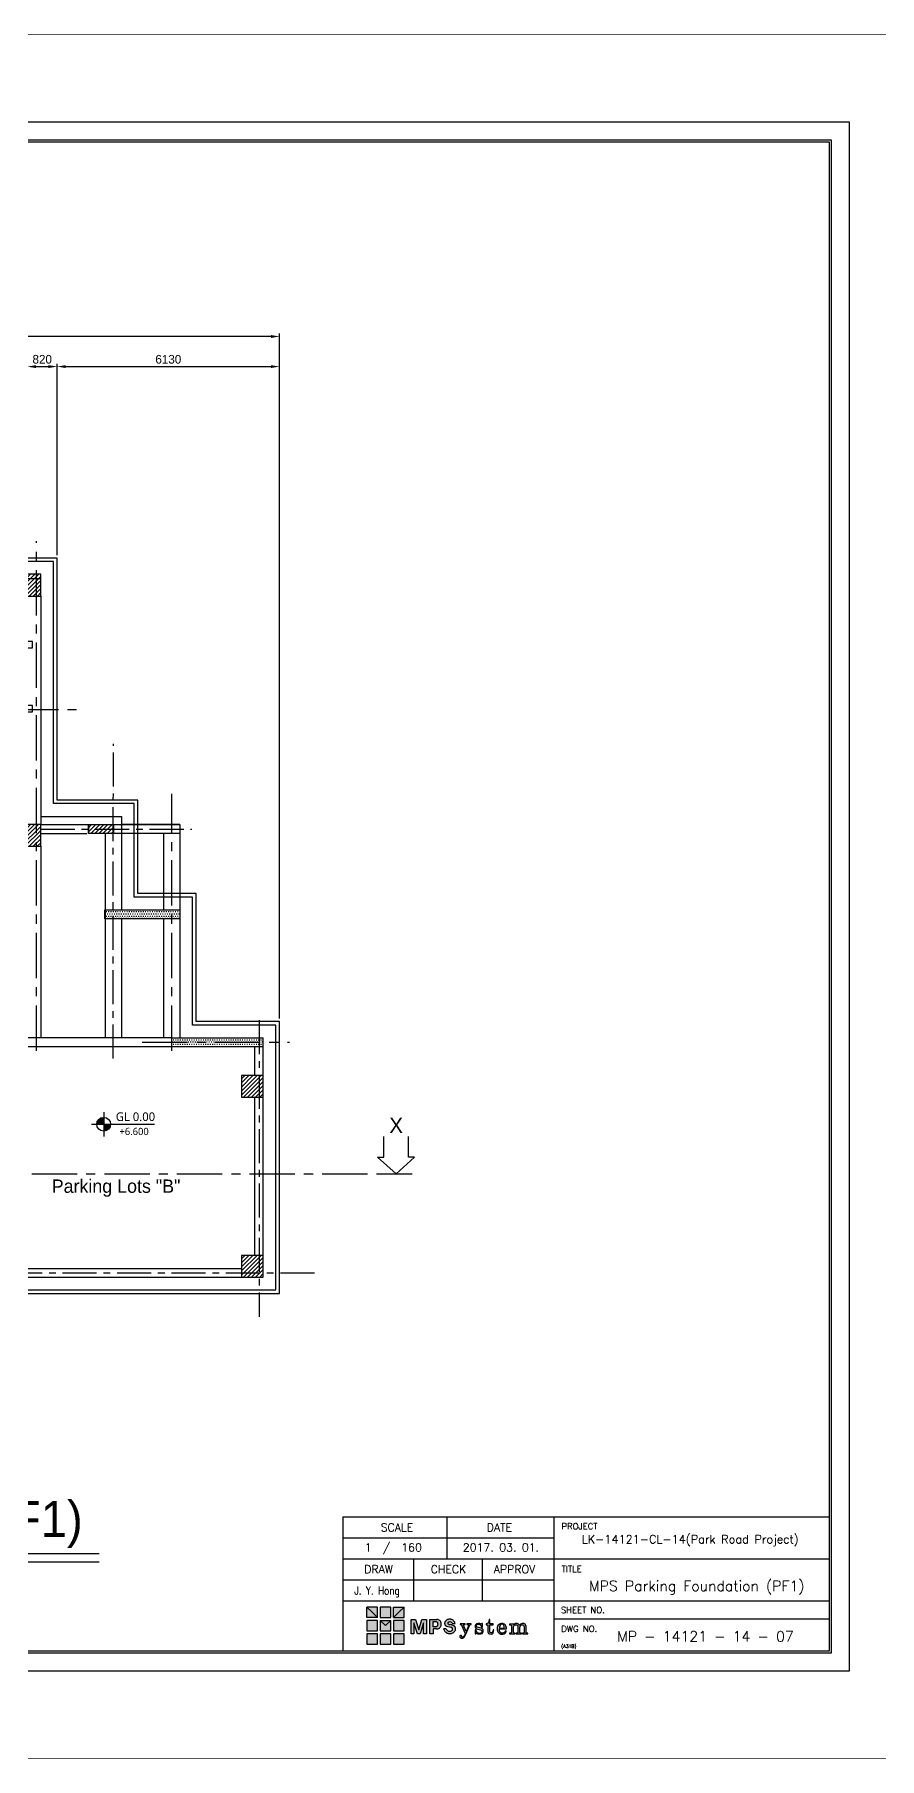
# Model space of a CAD drawing. Header units: millimetres. Extents: x -5 to 1510635, y -6 to 71285.
# Drawn here: x 470713 to 493993, y -5 to 47525 of the extents above; entities that cross this region are included whole.
import ezdxf
from ezdxf.enums import TextEntityAlignment as Align

# ---------------------------------------------------------------- set-up
doc = ezdxf.new("R2010")
doc.units = ezdxf.units.MM
doc.header["$LTSCALE"] = 1000
for name, pattern in [('CENTER', [2, 1.25, -0.25, 0.25, -0.25]), ('HIDDEN', [0.375, 0.25, -0.125]), ('S-BM-1ST$0$HIDDEN', [9.525, 6.35, -3.175]), ('S-COL 1ST$0$HIDDEN', [9.525, 6.35, -3.175])]:
    doc.linetypes.add(name, pattern=pattern)
for name, color, linetype in [('1', 1, 'CENTER'), ('3', 3, 'Continuous'), ('A-SYM', 6, 'Continuous'), ('MP-2', 42, 'Continuous'), ('MP-3', 3, 'Continuous'), ('MP-4', 4, 'HIDDEN'), ('MP-7', 7, 'Continuous'), ('MP-8', 8, 'Continuous'), ('S-BM-1ST$0$S-BEAM', 21, 'Continuous'), ('S-BM-1ST$0$S-BEAMS-1', 21, 'Continuous'), ('S-COL 1ST$0$GRD RC WALL', 31, 'Continuous'), ('S-COL 1ST$0$S-COL-1', 31, 'Continuous'), ('S-COL 1ST$0$S-COL-HATCH', 11, 'Continuous'), ('S-COL 1ST$0$S-RCWALL', 31, 'Continuous'), ('S-COL 1ST$0$S-RCWALL-HACH', 21, 'Continuous'), ('S-GRID', 11, 'CENTER'), ('TEXT', 3, 'Continuous')]:
    doc.layers.add(name, color=color, linetype=linetype)
doc.styles.add('GHD', font='OUTLINE', dxfattribs={"bigfont": 'GHD'})
doc.styles.add('GHG1', font='simplex.shx', dxfattribs={"bigfont": 'whgtxt.shx'})
doc.styles.add('ROMANS', font='ROMANS.shx')
doc.styles.add('맑은고딕', font='malgun.ttf', dxfattribs={"height": 800})
doc.styles.add('울릉도L', font='')
doc.styles.get('울릉도L').set_extended_font_data('HYwulM')
doc.dimstyles.new('MPS2', dxfattribs={"dimscale": 100, "dimtxt": 3, "dimasz": 3, "dimexe": 1, "dimexo": 1, "dimgap": 1, "dimtad": 1, "dimzin": 12, "dimdsep": 46, "dimtxsty": 'Standard', "dimcen": 1, "dimclrd": 1, "dimclre": 1, "dimclrt": 7, "dimazin": 2, "dimtfac": 1, "dimtmove": 0, "dimatfit": 3, "dimfxl": 1, "dimarcsym": 0})

# ---------------------------------------------------------------- blocks, each defined once
blk = doc.blocks.new('MP LOGO')
h = blk.add_hatch(color=20)
h.paths.add_polyline_path([(9, 55), (0, 64), (0, 46), (18, 46)])
h.paths.add_polyline_path([(18, 41), (0, 41), (0, 23), (18, 23)])
h.paths.add_polyline_path([(32, 32), (23, 41), (23, 23), (41, 23), (41, 41)])
h.paths.add_polyline_path([(64, 23), (64, 41), (46, 41), (46, 23)])
h.paths.add_polyline_path([(64, 46), (64, 64), (55, 55), (46, 46)])
h.paths.add_polyline_path([(64, 18), (46, 18), (46, 0), (64, 0)])
h.paths.add_polyline_path([(0, 0), (18, 0), (18, 18), (0, 18)])
h = blk.add_hatch(color=131)
h.paths.add_polyline_path([(18, 64), (0, 64), (9, 55), (18, 46)])
h.paths.add_polyline_path([(41, 64), (23, 64), (23, 46), (41, 46)])
h.paths.add_polyline_path([(64, 64), (46, 64), (46, 46), (55, 55)])
h.paths.add_polyline_path([(41, 41), (23, 41), (32, 32)])
h.paths.add_polyline_path([(41, 18), (23, 18), (23, 0), (41, 0)])
at = {"color": 131}
for points in [[(9, 55), (18, 46), (18, 64), (0, 64)], [(23, 46), (41, 46), (41, 64), (23, 64)], [(55, 55), (46, 46), (46, 64), (64, 64)], [(23, 0), (41, 0), (41, 18), (23, 18)]]:
    blk.add_lwpolyline(points, close=True, dxfattribs=at)
at = {"color": 20}
for points in [[(9, 55), (18, 46), (0, 46), (0, 64)], [(55, 55), (46, 46), (64, 46), (64, 64)], [(0, 23), (18, 23), (18, 41), (0, 41)], [(32, 32), (23, 41), (23, 23), (41, 23), (41, 41)], [(46, 23), (64, 23), (64, 41), (46, 41)], [(0, 0), (18, 0), (18, 18), (0, 18)], [(46, 0), (64, 0), (64, 18), (46, 18)]]:
    blk.add_lwpolyline(points, close=True, dxfattribs=at)
at = {"color": 143}
blk.add_lwpolyline([(23, 41), (41, 41), (32, 32), (32, 32)], close=True, dxfattribs=at)
blk = doc.blocks.new('MP LOGO 02')
at = {"layer": 'MP-2'}
h = blk.add_hatch(color=256, dxfattribs=at)
h.paths.add_polyline_path([(8.38, 4.28), (7.62, 4.28), (7.62, 1.78), (8.09, 1.78), (8.09, 3.69), (8.69, 1.78), (9.16, 1.78), (9.76, 3.69), (9.76, 1.78), (10.23, 1.78), (10.23, 4.28), (9.47, 4.28), (8.92, 2.49)])
h.paths.add_polyline_path([(10.86, 1.78), (11.38, 1.78), (11.38, 2.62), (12, 2.62), (12.11, 2.63), (12.2, 2.65), (12.3, 2.68), (12.39, 2.73), (12.47, 2.78), (12.55, 2.85), (12.62, 2.92), (12.68, 3), (12.73, 3.09), (12.77, 3.18), (12.79, 3.28), (12.81, 3.38), (12.81, 3.48), (12.8, 3.58), (12.78, 3.68), (12.75, 3.77), (12.7, 3.86), (12.65, 3.95), (12.59, 4.02), (12.51, 4.09), (12.43, 4.15), (12.35, 4.2), (12.25, 4.24), (12.16, 4.27), (12.06, 4.28), (10.86, 4.28)])
h.paths.add_polyline_path([(11.38, 3.89), (11.85, 3.89), (11.92, 3.88), (11.99, 3.85), (12.05, 3.82), (12.1, 3.77), (12.15, 3.72), (12.19, 3.66), (12.22, 3.59), (12.23, 3.52), (12.24, 3.45), (12.23, 3.38), (12.22, 3.31), (12.19, 3.24), (12.15, 3.18), (12.1, 3.13), (12.05, 3.09), (11.99, 3.05), (11.92, 3.02), (11.85, 3.01), (11.38, 3.01)], flags=16)
h.paths.add_polyline_path([(14.02, 3.76), (14.1, 3.8), (14.18, 3.82), (14.26, 3.83), (14.34, 3.83), (14.42, 3.81), (14.5, 3.79), (14.57, 3.75), (14.64, 3.7), (14.7, 3.65), (14.75, 3.58), (15.19, 3.58), (15.16, 3.69), (15.11, 3.79), (15.06, 3.88), (14.99, 3.97), (14.91, 4.05), (14.83, 4.12), (14.74, 4.18), (14.64, 4.23), (14.53, 4.27), (14.42, 4.29), (14.31, 4.31), (14.2, 4.31), (14.09, 4.29), (13.99, 4.27), (13.88, 4.23), (13.78, 4.18), (13.69, 4.12), (13.6, 4.05), (13.53, 3.97), (13.48, 3.92), (13.44, 3.85), (13.41, 3.79), (13.39, 3.72), (13.37, 3.64), (13.37, 3.57), (13.39, 3.49), (13.41, 3.42), (13.44, 3.35), (13.48, 3.29), (13.52, 3.23), (13.58, 3.19), (13.64, 3.14), (13.71, 3.11), (14.46, 2.93), (14.55, 2.91), (14.65, 2.84), (14.72, 2.75), (14.75, 2.63), (14.74, 2.52), (14.7, 2.41), (14.62, 2.32), (14.54, 2.28), (14.46, 2.25), (14.37, 2.23), (14.29, 2.22), (14.2, 2.23), (14.11, 2.24), (14.03, 2.27), (13.95, 2.3), (13.88, 2.35), (13.81, 2.41), (13.75, 2.47), (13.7, 2.54), (13.66, 2.62), (13.19, 2.62), (13.23, 2.51), (13.28, 2.4), (13.34, 2.3), (13.41, 2.21), (13.49, 2.12), (13.58, 2.05), (13.68, 1.98), (13.78, 1.92), (13.89, 1.88), (14, 1.85), (14.12, 1.82), (14.24, 1.82), (14.35, 1.82), (14.47, 1.83), (14.58, 1.86), (14.69, 1.9), (14.8, 1.95), (14.9, 2.02), (14.99, 2.09), (15.08, 2.17), (15.15, 2.26), (15.22, 2.36), (15.25, 2.43), (15.27, 2.51), (15.28, 2.59), (15.27, 2.67), (15.26, 2.75), (15.24, 2.83), (15.21, 2.9), (15.17, 2.97), (15.12, 3.04), (15.06, 3.1), (15, 3.14), (14.93, 3.19), (14.85, 3.22), (14.74, 3.27), (14.62, 3.32), (14.5, 3.36), (14.38, 3.38), (14.26, 3.4), (14.18, 3.41), (14.1, 3.42), (14.03, 3.46), (13.95, 3.52), (13.92, 3.59), (13.92, 3.67), (13.97, 3.74)])
h.paths.add_polyline_path([(16.65, 3.29), (16.65, 3.36), (16.7, 3.4), (16.91, 3.4), (16.91, 3.52), (16.03, 3.52), (16.03, 3.4), (16.16, 3.38), (16.3, 3.3), (16.93, 1.85), (16.89, 1.71), (16.73, 1.44), (16.6, 1.28), (16.47, 1.2), (16.35, 1.21), (16.37, 1.41), (16.29, 1.51), (16.13, 1.51), (16.01, 1.42), (16, 1.21), (16.09, 1.09), (16.24, 1.03), (16.44, 1.03), (16.57, 1.08), (16.76, 1.23), (16.94, 1.49), (17.11, 1.82), (17.68, 3.25), (17.79, 3.36), (17.97, 3.4), (17.97, 3.52), (17.23, 3.52), (17.23, 3.4), (17.45, 3.37), (17.5, 3.31), (17.5, 3.25), (17.12, 2.26), (17.06, 2.32)])
h.paths.add_polyline_path([(18.99, 2.94), (18.89, 3.01), (18.85, 3.09), (18.85, 3.24), (18.89, 3.31), (19, 3.41), (19.08, 3.43), (19.38, 3.42), (19.5, 3.36), (19.62, 3.25), (19.78, 2.94), (19.88, 2.94), (19.88, 3.56), (19.78, 3.56), (19.67, 3.43), (19.44, 3.56), (19.1, 3.58), (18.85, 3.5), (18.72, 3.36), (18.64, 3.14), (18.64, 2.97), (18.68, 2.83), (18.73, 2.74), (18.89, 2.62), (19.56, 2.45), (19.67, 2.4), (19.78, 2.28), (19.78, 2.09), (19.71, 1.98), (19.56, 1.9), (19.44, 1.87), (19.21, 1.9), (19.03, 1.98), (18.9, 2.11), (18.81, 2.28), (18.76, 2.47), (18.62, 2.47), (18.62, 1.76), (18.76, 1.76), (18.84, 1.9), (19.1, 1.77), (19.25, 1.73), (19.62, 1.76), (19.82, 1.86), (19.96, 2.04), (20, 2.17), (20, 2.42), (19.95, 2.57), (19.82, 2.7), (19.7, 2.78)])
h.paths.add_polyline_path([(21.18, 3.36), (21.73, 3.36), (21.73, 3.52), (21.18, 3.52), (21.18, 4.28), (21.03, 4.28), (20.99, 4.03), (20.92, 3.79), (20.74, 3.58), (20.52, 3.52), (20.52, 3.36), (20.82, 3.36), (20.82, 2.06), (20.85, 1.96), (20.96, 1.83), (21.09, 1.76), (21.39, 1.73), (21.58, 1.81), (21.71, 1.92), (21.81, 2.13), (21.84, 2.47), (21.71, 2.47), (21.68, 2.21), (21.56, 2), (21.45, 1.95), (21.32, 1.95), (21.2, 2.03), (21.18, 2.09)])
h.paths.add_polyline_path([(24.02, 2.64), (24.02, 2.75), (23.92, 3.15), (23.84, 3.29), (23.71, 3.43), (23.43, 3.57), (23.15, 3.58), (22.95, 3.53), (22.81, 3.46), (22.57, 3.2), (22.44, 2.85), (22.43, 2.49), (22.47, 2.31), (22.55, 2.12), (22.76, 1.88), (23.06, 1.75), (23.41, 1.73), (23.63, 1.81), (23.8, 1.93), (23.92, 2.07), (24.02, 2.27), (23.89, 2.31), (23.77, 2.12), (23.63, 2), (23.53, 1.95), (23.43, 1.92), (23.17, 1.93), (23, 2.03), (22.91, 2.14), (22.84, 2.34), (22.81, 2.64)])
h.paths.add_polyline_path([(22.81, 2.79), (22.85, 3.07), (22.92, 3.25), (23.02, 3.37), (23.16, 3.43), (23.35, 3.43), (23.45, 3.4), (23.53, 3.32), (23.62, 3.12), (23.62, 2.8)], flags=16)
h.paths.add_polyline_path([(25.23, 2.86), (25.26, 3.01), (25.34, 3.2), (25.43, 3.29), (25.57, 3.36), (25.75, 3.36), (25.86, 3.31), (25.94, 3.22), (26, 3.06), (26, 1.98), (25.94, 1.92), (25.68, 1.92), (25.68, 1.78), (26.61, 1.78), (26.61, 1.92), (26.38, 1.92), (26.33, 2), (26.33, 2.89), (26.37, 3.06), (26.43, 3.19), (26.51, 3.27), (26.68, 3.36), (26.86, 3.36), (26.97, 3.3), (27.04, 3.17), (27.08, 3), (27.08, 2.01), (27.02, 1.92), (26.77, 1.92), (26.77, 1.78), (27.7, 1.78), (27.7, 1.92), (27.46, 1.92), (27.41, 1.98), (27.41, 3.06), (27.38, 3.24), (27.22, 3.47), (27.02, 3.57), (26.74, 3.57), (26.47, 3.43), (26.35, 3.3), (26.33, 3.25), (26.29, 3.22), (26.22, 3.36), (26.05, 3.52), (25.86, 3.58), (25.7, 3.58), (25.57, 3.55), (25.42, 3.46), (25.32, 3.37), (25.26, 3.26), (25.23, 3.26), (25.23, 3.52), (24.56, 3.48), (24.56, 3.32), (24.85, 3.32), (24.9, 3.25), (24.9, 2), (24.83, 1.92), (24.57, 1.92), (24.57, 1.78), (24.9, 1.78), (25.52, 1.78), (25.52, 1.92), (25.28, 1.92), (25.23, 2)])
for points in [[(8.09, 1.78), (7.62, 1.78), (7.62, 4.28), (8.38, 4.28), (8.92, 2.49), (9.47, 4.28), (10.23, 4.28), (10.23, 1.78), (9.76, 1.78), (9.76, 3.69), (9.16, 1.78), (8.69, 1.78), (8.09, 3.69), (8.09, 1.78)], [(16.03, 3.52), (16.03, 3.4), (16.16, 3.38), (16.3, 3.3), (16.93, 1.85), (16.89, 1.71), (16.73, 1.44), (16.6, 1.28), (16.47, 1.2), (16.35, 1.21), (16.37, 1.41), (16.29, 1.51), (16.13, 1.51), (16.01, 1.42), (16, 1.21), (16.09, 1.09), (16.24, 1.03), (16.44, 1.03), (16.57, 1.08), (16.76, 1.23), (16.94, 1.49), (17.11, 1.82), (17.68, 3.25), (17.79, 3.36), (17.97, 3.4), (17.97, 3.52), (17.23, 3.52), (17.23, 3.4), (17.45, 3.37), (17.5, 3.31), (17.5, 3.25), (17.12, 2.26), (17.06, 2.32), (16.65, 3.29), (16.65, 3.36), (16.7, 3.4), (16.91, 3.4), (16.91, 3.52), (16.03, 3.52)], [(19.1, 3.58), (18.85, 3.5), (18.72, 3.36), (18.64, 3.14), (18.64, 2.97), (18.68, 2.83), (18.73, 2.74), (18.89, 2.62), (19.56, 2.45), (19.67, 2.4), (19.78, 2.28), (19.78, 2.09), (19.71, 1.98), (19.56, 1.9), (19.44, 1.87), (19.21, 1.9), (19.03, 1.98), (18.9, 2.11), (18.81, 2.28), (18.76, 2.47), (18.62, 2.47), (18.62, 1.76), (18.76, 1.76), (18.84, 1.9), (19.1, 1.77), (19.25, 1.73), (19.62, 1.76), (19.82, 1.86), (19.96, 2.04), (20, 2.17), (20, 2.42), (19.95, 2.57), (19.82, 2.7), (19.7, 2.78), (18.99, 2.94), (18.89, 3.01), (18.85, 3.09), (18.85, 3.24), (18.89, 3.31), (19, 3.41), (19.08, 3.43), (19.38, 3.42), (19.5, 3.36), (19.62, 3.25), (19.78, 2.94), (19.88, 2.94), (19.88, 3.56), (19.78, 3.56), (19.69, 3.45), (19.65, 3.45), (19.44, 3.56), (19.1, 3.58)], [(21.03, 4.28), (20.99, 4.03), (20.92, 3.79), (20.74, 3.58), (20.52, 3.52), (20.52, 3.36), (20.82, 3.36), (20.82, 2.06), (20.85, 1.96), (20.96, 1.83), (21.09, 1.76), (21.39, 1.73), (21.58, 1.81), (21.71, 1.92), (21.81, 2.13), (21.84, 2.47), (21.71, 2.47), (21.68, 2.21), (21.56, 2), (21.45, 1.95), (21.32, 1.95), (21.2, 2.03), (21.18, 2.09), (21.18, 3.36), (21.73, 3.36), (21.73, 3.52), (21.18, 3.52), (21.18, 4.28), (21.03, 4.28)], [(23.15, 3.58), (22.95, 3.53), (22.81, 3.46), (22.57, 3.2), (22.44, 2.85), (22.43, 2.49), (22.47, 2.31), (22.55, 2.12), (22.76, 1.88), (23.06, 1.75), (23.41, 1.73), (23.63, 1.81), (23.8, 1.93), (23.92, 2.07), (24.02, 2.27), (23.89, 2.31), (23.77, 2.12), (23.63, 2), (23.53, 1.95), (23.43, 1.92), (23.17, 1.93), (23, 2.03), (22.91, 2.14), (22.84, 2.34), (22.81, 2.64), (24.02, 2.64), (24.02, 2.75), (23.92, 3.15), (23.84, 3.29), (23.71, 3.43), (23.43, 3.57), (23.15, 3.58)], [(23.16, 3.43), (23.02, 3.37), (22.92, 3.25), (22.85, 3.07), (22.81, 2.79), (23.62, 2.8), (23.62, 3.12), (23.53, 3.32), (23.45, 3.4), (23.35, 3.43), (23.16, 3.43)], [(25.7, 3.58), (25.57, 3.55), (25.42, 3.46), (25.32, 3.37), (25.26, 3.26), (25.23, 3.26), (25.23, 3.52), (24.56, 3.48), (24.56, 3.32), (24.85, 3.32), (24.9, 3.25), (24.9, 2), (24.83, 1.92), (24.57, 1.92), (24.57, 1.78), (24.9, 1.78), (25.52, 1.78), (25.52, 1.92), (25.28, 1.92), (25.23, 2), (25.23, 2.86), (25.26, 3.01), (25.34, 3.2), (25.43, 3.29), (25.57, 3.36), (25.75, 3.36), (25.86, 3.31), (25.94, 3.22), (26, 3.06), (26, 1.98), (25.94, 1.92), (25.68, 1.92), (25.68, 1.78), (26.61, 1.78), (26.61, 1.92), (26.38, 1.92), (26.33, 2), (26.33, 2.89), (26.37, 3.06), (26.43, 3.19), (26.51, 3.27), (26.68, 3.36), (26.86, 3.36), (26.97, 3.3), (27.04, 3.17), (27.08, 3), (27.08, 2.01), (27.02, 1.92), (26.77, 1.92), (26.77, 1.78), (27.7, 1.78), (27.7, 1.92), (27.46, 1.92), (27.41, 1.98), (27.41, 3.06), (27.38, 3.24), (27.22, 3.47), (27.02, 3.57), (26.74, 3.57), (26.47, 3.43), (26.35, 3.3), (26.33, 3.25), (26.29, 3.22), (26.22, 3.36), (26.05, 3.52), (25.86, 3.58), (25.7, 3.58)]]:
    blk.add_lwpolyline(points, close=True, dxfattribs=at)
for points in [[(12, 2.62), (11.38, 2.62), (11.38, 1.78), (10.86, 1.78), (10.86, 4.28), (12.06, 4.28)], [(11.85, 3.01), (11.38, 3.01), (11.38, 3.89), (11.85, 3.89)], [(11.85, 3.01), (11.92, 3.02), (11.99, 3.05), (12.05, 3.09), (12.1, 3.13), (12.15, 3.18), (12.19, 3.24), (12.22, 3.31), (12.23, 3.38), (12.24, 3.45), (12.23, 3.52), (12.22, 3.59), (12.19, 3.66), (12.15, 3.72), (12.1, 3.77), (12.05, 3.82), (11.99, 3.85), (11.92, 3.88), (11.85, 3.89)], [(12, 2.62), (12.11, 2.63), (12.2, 2.65), (12.3, 2.68), (12.39, 2.73), (12.47, 2.78), (12.55, 2.85), (12.62, 2.92), (12.68, 3), (12.73, 3.09), (12.77, 3.18), (12.79, 3.28), (12.81, 3.38), (12.81, 3.48), (12.8, 3.58), (12.78, 3.68), (12.75, 3.77), (12.7, 3.86), (12.65, 3.95), (12.59, 4.02), (12.51, 4.09), (12.43, 4.15), (12.35, 4.2), (12.25, 4.24), (12.16, 4.27), (12.06, 4.28)], [(13.66, 2.62), (13.19, 2.62), (13.23, 2.51), (13.28, 2.4), (13.34, 2.3), (13.41, 2.21), (13.49, 2.12), (13.58, 2.05), (13.68, 1.98), (13.78, 1.92), (13.89, 1.88), (14, 1.85), (14.12, 1.82), (14.24, 1.82), (14.35, 1.82), (14.47, 1.83), (14.58, 1.86), (14.69, 1.9), (14.8, 1.95), (14.9, 2.02), (14.99, 2.09), (15.08, 2.17), (15.15, 2.26), (15.22, 2.36), (15.25, 2.43), (15.27, 2.51), (15.28, 2.59), (15.27, 2.67), (15.26, 2.75), (15.24, 2.83), (15.21, 2.9), (15.17, 2.97), (15.12, 3.04), (15.06, 3.1), (15, 3.14), (14.93, 3.19), (14.85, 3.22), (14.74, 3.27), (14.62, 3.32), (14.5, 3.36), (14.38, 3.38), (14.26, 3.4)], [(14.75, 3.58), (15.19, 3.58), (15.16, 3.69), (15.11, 3.79), (15.06, 3.88), (14.99, 3.97), (14.91, 4.05), (14.83, 4.12), (14.74, 4.18), (14.64, 4.23), (14.53, 4.27), (14.42, 4.29), (14.31, 4.31), (14.2, 4.31), (14.09, 4.29), (13.99, 4.27), (13.88, 4.23), (13.78, 4.18), (13.69, 4.12), (13.6, 4.05), (13.53, 3.97), (13.48, 3.92), (13.44, 3.85), (13.41, 3.79), (13.39, 3.72), (13.37, 3.64), (13.37, 3.57), (13.39, 3.49), (13.41, 3.42), (13.44, 3.35), (13.48, 3.29), (13.52, 3.23), (13.58, 3.19), (13.64, 3.14), (13.71, 3.11), (14.46, 2.93)], [(14.02, 3.76), (13.99, 3.75), (13.96, 3.72), (13.93, 3.69), (13.92, 3.65), (13.92, 3.61), (13.93, 3.57), (13.94, 3.53), (13.97, 3.5)], [(13.97, 3.5), (14.03, 3.46), (14.1, 3.42), (14.18, 3.41), (14.26, 3.4)], [(14.75, 3.58), (14.7, 3.65), (14.64, 3.7), (14.57, 3.75), (14.5, 3.79), (14.42, 3.81), (14.34, 3.83), (14.26, 3.83), (14.18, 3.82), (14.1, 3.8), (14.02, 3.76)], [(13.66, 2.62), (13.7, 2.54), (13.75, 2.47), (13.81, 2.41), (13.88, 2.35), (13.95, 2.3), (14.03, 2.27), (14.11, 2.24), (14.2, 2.23), (14.29, 2.22), (14.37, 2.23), (14.46, 2.25), (14.54, 2.28)], [(14.54, 2.28), (14.59, 2.31), (14.64, 2.34), (14.68, 2.39), (14.71, 2.44), (14.73, 2.49), (14.75, 2.55), (14.75, 2.61), (14.74, 2.66), (14.73, 2.72), (14.7, 2.77), (14.66, 2.82), (14.62, 2.86), (14.57, 2.89), (14.52, 2.92), (14.46, 2.93)]]:
    blk.add_lwpolyline(points, dxfattribs=at)
at = {"color": 40, "xscale": 0.1000000000000227, "yscale": 0.1000000000000227, "zscale": 0.1000000000000227}
blk.add_blockref('MP LOGO', (0, 0), dxfattribs=at)
blk = doc.blocks.new('S-COL 1ST')
at = {"layer": 'S-COL 1ST$0$S-COL-HATCH'}
h = blk.add_hatch(dxfattribs=at)
h.set_pattern_fill('ANSI31', color=256, scale=25)
h.set_pattern_definition([(45, (-1560.12, 18780), (-56.1266008, 56.1266008), [])])
h.paths.add_polyline_path([(3998377, -137939), (3999177, -137939), (3999177, -137439), (3998377, -137439)])
h = blk.add_hatch(dxfattribs=at)
h.set_pattern_fill('ANSI31', color=256, scale=25)
h.set_pattern_definition([(45, (2845, 18780), (-56.1266008, 56.1266008), [])])
h.paths.add_polyline_path([(4002582, -137939), (4003382, -137939), (4003382, -137439), (4002582, -137439)])
h = blk.add_hatch(dxfattribs=at)
h.set_pattern_fill('ANSI31', color=256, scale=25)
h.set_pattern_definition([(45, (7474.72, 18780), (-56.1266008, 56.1266008), [])])
h.paths.add_polyline_path([(4007211, -137939), (4008011, -137939), (4008011, -137439), (4007211, -137439)])
h = blk.add_hatch(dxfattribs=at)
h.set_pattern_fill('ANSI31', color=256, scale=25)
h.set_pattern_definition([(45, (10979.72, 18780), (-56.1266008, 56.1266008), [])])
h.paths.add_polyline_path([(4010916, -137939), (4011716, -137939), (4011716, -137439), (4010916, -137439)])
h = blk.add_hatch(dxfattribs=at)
h.set_pattern_fill('ANSI31', color=256, scale=25)
h.set_pattern_definition([(45, (14584.72, 18780), (-56.1266008, 56.1266008), [])])
h.paths.add_polyline_path([(4014321, -137939), (4015121, -137939), (4015121, -137439), (4014321, -137439)])
h = blk.add_hatch(dxfattribs=at)
h.set_pattern_fill('ANSI31', color=256, scale=25)
h.set_pattern_definition([(45, (21199.72, 18780), (-56.1266008, 56.1266008), [])])
h.paths.add_polyline_path([(4021136, -138039), (4021736, -138039), (4021736, -137439), (4021136, -137439)])
h = blk.add_hatch(dxfattribs=at)
h.set_pattern_fill('ANSI31', color=256, scale=25)
h.set_pattern_definition([(45, (-5e-10, 109.054), (-56.1266008, 56.1266008), [])])
h.paths.add_polyline_path([(3998377, -143414), (3999252, -143414), (3999252, -142964), (3998377, -142964)])
h = blk.add_hatch(dxfattribs=at)
h.set_pattern_fill('ANSI31', color=256, scale=25)
h.set_pattern_definition([(45, (3414.82, 109.054), (-56.1266008, 56.1266008), [])])
h.paths.add_polyline_path([(4001452, -143414), (4002667, -143414), (4002667, -142964), (4001452, -142964)])
h = blk.add_hatch(dxfattribs=at)
h.set_pattern_fill('ANSI31', color=256, scale=25)
h.set_pattern_definition([(45, (14235, 11880), (-56.1266008, 56.1266008), [])])
h.paths.add_polyline_path([(4021136, -144939), (4021736, -144939), (4021736, -144339), (4021136, -144339)])
h = blk.add_hatch(dxfattribs=at)
h.set_pattern_fill('ANSI31', color=256, scale=25)
h.paths.add_polyline_path([(4023736, -144339), (4023051, -144339), (4023051, -144589), (4023736, -144589)])
h = blk.add_hatch(dxfattribs=at)
h.set_pattern_fill('ANSI31', color=256, scale=25)
h.set_pattern_definition([(45, (-994.82, 8565.32), (-56.1266008, 56.1266008), [])])
h.paths.add_polyline_path([(3998942, -148253), (3999542, -148253), (3999542, -147653), (3998942, -147653)])
h = blk.add_hatch(dxfattribs=at)
h.set_pattern_fill('ANSI31', color=256, scale=25)
h.set_pattern_definition([(45, (-748.12, 6384.94), (-56.1266008, 56.1266008), [])])
h.paths.add_polyline_path([(3999189, -150434), (4000164, -150434), (4000164, -149984), (3999189, -149984)])
h = blk.add_hatch(dxfattribs=at)
h.set_pattern_fill('ANSI31', color=256, scale=25)
h.set_pattern_definition([(45, (1755, 6384.94), (-56.1266008, 56.1266008), [])])
h.paths.add_polyline_path([(4001692, -150434), (4002667, -150434), (4002667, -149984), (4001692, -149984)])
h = blk.add_hatch(dxfattribs=at)
h.set_pattern_fill('ANSI31', color=256, scale=25)
h.set_pattern_definition([(45, (13660, 5415.35), (-56.1266008, 56.1266008), [])])
h.paths.add_polyline_path([(4020561, -151489), (4021161, -151489), (4021161, -150218), (4020561, -150218)])
h = blk.add_hatch(dxfattribs=at)
h.set_pattern_fill('ANSI31', color=256, scale=25)
h.set_pattern_definition([(45, (20364.91, 4960), (-56.1266008, 56.1266008), [])])
h.paths.add_polyline_path([(4027266, -151859), (4027866, -151859), (4027866, -151259), (4027266, -151259)])
h = blk.add_hatch(dxfattribs=at)
h.set_pattern_fill('ANSI31', color=256, scale=25)
h.paths.add_polyline_path([(3999937, -156819), (4000537, -156819), (4000537, -156219), (3999937, -156219)])
h = blk.add_hatch(dxfattribs=at)
h.set_pattern_fill('ANSI31', color=256, scale=25)
h.set_pattern_definition([(45, (-2669.72, 0), (-56.1266008, 56.1266008), [])])
h.paths.add_polyline_path([(4004232, -156819), (4004832, -156819), (4004832, -156219), (4004232, -156219)])
h = blk.add_hatch(dxfattribs=at)
h.set_pattern_fill('ANSI31', color=256, scale=25)
h.set_pattern_definition([(45, (4910, 0), (-56.1266008, 56.1266008), [])])
h.paths.add_polyline_path([(4011811, -156819), (4012661, -156819), (4012661, -156219), (4011811, -156219)])
h = blk.add_hatch(dxfattribs=at)
h.set_pattern_fill('ANSI31', color=256, scale=25)
h.set_pattern_definition([(45, (13660, 0), (-56.1266008, 56.1266008), [])])
h.paths.add_polyline_path([(4020561, -156819), (4021161, -156819), (4021161, -156219), (4020561, -156219)])
h = blk.add_hatch(dxfattribs=at)
h.set_pattern_fill('ANSI31', color=256, scale=25)
h.set_pattern_definition([(45, (20364.91, 0), (-56.1266008, 56.1266008), [])])
h.paths.add_polyline_path([(4027266, -156819), (4027866, -156819), (4027866, -156219), (4027266, -156219)])
at = {"layer": 'S-COL 1ST$0$S-RCWALL-HACH'}
h = blk.add_hatch(dxfattribs=at)
h.set_pattern_fill('DOTS', color=256, scale=40)
h.set_pattern_definition([(0, (0, -2), (31.75, 63.5), [0, -63.5])])
h.paths.add_polyline_path([(4014636, -132883), (4021366, -132883), (4021366, -133183), (4014636, -133183)])
h = blk.add_hatch(dxfattribs=at)
h.set_pattern_fill('DOTS', color=256, scale=40)
h.paths.add_polyline_path([(4020736, -139469), (4021506, -139469), (4021506, -139294), (4020561, -139294), (4020561, -141229), (4021506, -141229), (4021506, -141054), (4020736, -141054)])
h = blk.add_hatch(dxfattribs=at)
h.set_pattern_fill('DOTS', color=256, scale=40)
h.paths.add_polyline_path([(4009962, -145611), (4010162, -145611), (4010162, -144589), (4006772, -144589), (4006772, -150469), (4010162, -150469), (4010162, -149401), (4009962, -149401), (4009962, -150219), (4007022, -150219), (4007022, -147634), (4009962, -147634), (4009962, -148401), (4010162, -148401), (4010162, -146611), (4009962, -146611), (4009962, -147384), (4007022, -147384), (4007022, -144839), (4009962, -144839)])
edge = h.paths.add_edge_path()
edge.add_line((4009962, -150218), (4009962, -151393))
edge.add_line((4010161, -151644), (4009962, -151643))
h = blk.add_hatch(dxfattribs=at)
h.set_pattern_fill('DOTS', color=256, scale=40)
edge = h.paths.add_edge_path()
edge.add_line((4011662, -144589), (4011662, -144839))
edge.add_line((4015142, -144589), (4011662, -144589))
edge.add_line((4014892, -144839), (4011892, -144839))
edge.add_line((4014892, -144839), (4014892, -151394))
edge.add_line((4015142, -151644), (4015142, -144589))
edge.add_line((4011892, -149154), (4011892, -144839))
edge.add_line((4011662, -149154), (4011662, -144589))
edge.add_line((4011892, -149154), (4011662, -149154))
edge.add_line((4009962, -151393), (4014892, -151394))
edge.add_line((4015142, -151644), (4009962, -151643))
edge.add_line((4009962, -151643), (4009962, -151393))
h = blk.add_hatch(dxfattribs=at)
h.set_pattern_fill('DOTS', color=256, scale=40)
h.set_pattern_definition([(0, (-1.51, -2305.376), (31.75, 63.5), [0, -63.5])])
h.paths.add_polyline_path([(4023510, -146690), (4025568, -146690), (4025568, -146940), (4023510, -146940)])
h = blk.add_hatch(dxfattribs=at)
h.set_pattern_fill('DOTS', color=256, scale=40)
h.set_pattern_definition([(0, (5, 0.353), (31.75, 63.5), [0, -63.5])])
h.paths.add_polyline_path([(4027866, -150218), (4025338, -150218), (4025338, -150468), (4027866, -150478)])
at = {"layer": 'S-COL 1ST$0$GRD RC WALL', "elevation": 0}
blk.add_lwpolyline([(4014636, -132883), (4021366, -132883), (4021366, -133183), (4014636, -133183)], close=True, dxfattribs=at)
at = {"layer": 'S-COL 1ST$0$S-COL-1'}
for p, q in [((4003382, -137689, 0), (4003382, -137439, 0)), ((4008011, -137689, 0), (4008011, -137439)), ((4015121, -137689, 0), (4015121, -137439, 0)), ((4023051, -144589, 0), (4023051, -144339, 0)), ((4023051, -144339, 0), (4023051, -144589, 0)), ((4015142, -144589, 0), (4011662, -144589, 0)), ((4011662, -144589, 0), (4011662, -144839, 0)), ((4011662, -149154, 0), (4011662, -144589, 0)), ((4014892, -144839, 0), (4011892, -144839, 0)), ((4011892, -149154, 0), (4011892, -144839, 0)), ((4014892, -144839, 0), (4014892, -151394, 0)), ((4015142, -151644, 0), (4015142, -144589, 0)), ((4011892, -149154, 0), (4011662, -149154, 0)), ((4000134, -150434, 0), (3999934, -150434, 0)), ((4002637, -150434, 0), (4002437, -150434, 0)), ((4025341, -150218, 0), (4027866, -150218, 0)), ((4025341, -150218, 0), (4025341, -150468, 0)), ((4027866, -150468, 0), (4025341, -150468, 0)), ((4027866, -150468, 0), (4027866, -150218, 0)), ((4009962, -151643, 0), (4009962, -151393, 0)), ((4009962, -151393, 0), (4014892, -151394, 0)), ((4015142, -151644, 0), (4009962, -151643, 0))]:
    blk.add_line(p, q, dxfattribs=at)
at = {"layer": 'S-COL 1ST$0$S-COL-1', "elevation": 0}
for points in [[(3998377, -137939), (3999177, -137939), (3999177, -137439), (3998377, -137439)], [(4002582, -137939), (4003382, -137939), (4003382, -137439), (4002582, -137439)], [(4014321, -137939), (4015121, -137939), (4015121, -137439), (4014321, -137439)], [(4021136, -138039), (4021736, -138039), (4021736, -137439), (4021136, -137439)], [(3998377, -143414), (3999252, -143414), (3999252, -142964), (3998377, -142964)], [(4001452, -143414), (4002667, -143414), (4002667, -142964), (4001452, -142964)], [(4021136, -144939), (4021736, -144939), (4021736, -144339), (4021136, -144339)], [(4023051, -144339), (4023736, -144339), (4023736, -144589), (4023051, -144589)], [(4023506, -146690), (4025571, -146690), (4025571, -146940), (4023506, -146940)], [(3998942, -148253), (3999542, -148253), (3999542, -147653), (3998942, -147653)], [(3999189, -150434), (4000164, -150434), (4000164, -149984), (3999189, -149984)], [(4001692, -150434), (4002667, -150434), (4002667, -149984), (4001692, -149984)], [(4020561, -151489), (4021161, -151489), (4021161, -150218), (4020561, -150218)], [(4027266, -151859), (4027866, -151859), (4027866, -151259), (4027266, -151259)], [(3999937, -156819), (4000537, -156819), (4000537, -156219), (3999937, -156219)], [(4004232, -156819), (4004832, -156819), (4004832, -156219), (4004232, -156219)], [(4011811, -156819), (4012661, -156819), (4012661, -156219), (4011811, -156219)], [(4020561, -156819), (4021161, -156819), (4021161, -156219), (4020561, -156219)], [(4027266, -156819), (4027866, -156819), (4027866, -156219), (4027266, -156219)]]:
    blk.add_lwpolyline(points, close=True, dxfattribs=at)
at = {"layer": 'S-COL 1ST$0$S-COL-1'}
for points in [[(4007211, -137939), (4008011, -137939), (4008011, -137439), (4007211, -137439)], [(4010916, -137939), (4011716, -137939), (4011716, -137439), (4010916, -137439)]]:
    blk.add_lwpolyline(points, close=True, dxfattribs=at)
at = {"layer": 'S-COL 1ST$0$S-COL-1', "elevation": 0}
blk.add_lwpolyline([(4021506, -139294), (4020561, -139294), (4020561, -141229), (4021506, -141229), (4021506, -141054), (4020736, -141054), (4020736, -139469), (4021506, -139469), (4021506, -139294)], dxfattribs=at)
at = {"layer": 'S-COL 1ST$0$S-RCWALL', "linetype": 'S-COL 1ST$0$HIDDEN'}
for p, q in [((4023051, -144339, 0), (4025571, -144339, 0)), ((4025571, -144339, 0), (4025571, -144589, 0)), ((4025571, -144589, 0), (4023051, -144589, 0)), ((4009962, -145611), (4009962, -146566)), ((4010162, -145611), (4010162, -146611)), ((4009962, -148401), (4009962, -149356)), ((4010162, -148401), (4010162, -149401)), ((4009962, -150218, 0), (4009962, -151393, 0)), ((4010162, -150469, 0), (4010162, -151644, 0)), ((4025341, -150218, 0), (4021161, -150218, 0)), ((4025341, -150468, 0), (4021161, -150468, 0))]:
    blk.add_line(p, q, dxfattribs=at)
at = {"layer": 'S-COL 1ST$0$S-RCWALL'}
for p, q in [((4006772, -144589, 0), (4010162, -144589, 0)), ((4006772, -144589, 0), (4006772, -150469, 0)), ((4007022, -147384, 0), (4007022, -144839, 0)), ((4007022, -144839, 0), (4009962, -144839, 0)), ((4009962, -145611), (4009962, -144839, 0)), ((4010162, -145611), (4010162, -144589, 0)), ((4009962, -145611), (4010162, -145611)), ((4009962, -147384), (4009962, -146611, 0)), ((4009962, -146611), (4010162, -146611)), ((4010162, -148401), (4010162, -146611, 0)), ((4007022, -147384, 0), (4009962, -147384, 0)), ((4007022, -150219, 0), (4007022, -147634, 0)), ((4007022, -147634, 0), (4009962, -147634, 0)), ((4009962, -148401), (4009962, -147634, 0)), ((4009962, -148401), (4010162, -148401)), ((4009962, -150219, 0), (4009962, -149401, 0)), ((4009962, -149401), (4010162, -149401)), ((4010162, -150469, 0), (4010162, -149401, 0)), ((4006772, -150469, 0), (4010162, -150469, 0)), ((4007022, -150219, 0), (4009962, -150219))]:
    blk.add_line(p, q, dxfattribs=at)
at = {"layer": 'S-COL 1ST$0$S-RCWALL', "linetype": 'S-COL 1ST$0$HIDDEN', "elevation": 0}
for points in [[(4001451, -137439), (4001701, -137439), (4001701, -138329), (4001451, -138329)], [(4001451, -140329), (4001701, -140329), (4001701, -140967), (4001451, -140967)], [(4001451, -143414), (4001701, -143414), (4001701, -144824), (4001451, -144824)], [(4001451, -146823), (4001701, -146823), (4001701, -148253), (4001451, -148253)]]:
    blk.add_lwpolyline(points, close=True, dxfattribs=at)
blk = doc.blocks.new('1223333333')
at = {"layer": 'A-SYM'}
h = blk.add_hatch(color=256, dxfattribs=at)
h.paths.add_polyline_path([(-984, 0), (-984, 96, 0.414214), (-1080, 0)])
h.paths.add_polyline_path([(-888, 0), (-984, 0), (-984, -96, 0.414214)])
blk.add_line((-984, 168), (-984, -168), dxfattribs=at)
blk.add_lwpolyline([(-1152, 0), (-298, 0), (-277, 0)], dxfattribs=at)
blk.add_circle((-984, 0), 96, dxfattribs=at)
blk = doc.blocks.new('*D237')
at = {"layer": 'DEFPOINTS', "color": 0, "linetype": 'ByBlock', "transparency": 16777216}
for p in [(471335, 38369), (470515, 37200, 0), (471335, 33091, 0)]:
    blk.add_point(p, dxfattribs=at)
at = {"layer": 'MP-8', "color": 1, "linetype": 'ByBlock', "lineweight": -2, "transparency": 16777216}
for p, q in [((470515, 37280), (470515, 38449)), ((470755, 38369), (471095, 38369)), ((471335, 33171), (471335, 38449))]:
    blk.add_line(p, q, dxfattribs=at)
at = {"layer": 'MP-8', "color": 1, "linetype": 'ByBlock', "transparency": 16777216}
for points in [[(470755, 38409), (470755, 38329), (470515, 38369)], [(471095, 38409), (471095, 38329), (471335, 38369)]]:
    blk.add_solid(points, dxfattribs=at)
at = {"layer": 'MP-8', "color": 7, "linetype": 'ByBlock', "transparency": 16777216, "insert": (470925, 38569), "char_height": 240, "attachment_point": 5}
blk.add_mtext('820', dxfattribs=at)
blk = doc.blocks.new('*D238')
at = {"layer": 'DEFPOINTS', "color": 0, "linetype": 'ByBlock', "transparency": 16777216}
for p in [(477465, 38369), (471335, 33091, 0), (477465, 20312)]:
    blk.add_point(p, dxfattribs=at)
at = {"layer": 'MP-8', "color": 1, "linetype": 'ByBlock', "lineweight": -2, "transparency": 16777216}
for p, q in [((471335, 33171), (471335, 38449)), ((471575, 38369), (477225, 38369)), ((477465, 20392), (477465, 38449))]:
    blk.add_line(p, q, dxfattribs=at)
at = {"layer": 'MP-8', "color": 1, "linetype": 'ByBlock', "transparency": 16777216}
for points in [[(471575, 38409), (471575, 38329), (471335, 38369)], [(477225, 38409), (477225, 38329), (477465, 38369)]]:
    blk.add_solid(points, dxfattribs=at)
at = {"layer": 'MP-8', "color": 7, "linetype": 'ByBlock', "transparency": 16777216, "insert": (474400, 38569), "char_height": 240, "attachment_point": 5}
blk.add_mtext('6130', dxfattribs=at)
blk = doc.blocks.new('*D239')
at = {"layer": 'DEFPOINTS', "color": 0, "linetype": 'ByBlock', "transparency": 16777216}
for p in [(447525, 39199), (447525, 32644, 0), (477465, 20312, 0)]:
    blk.add_point(p, dxfattribs=at)
at = {"layer": 'MP-8', "color": 1, "linetype": 'ByBlock', "lineweight": -2, "transparency": 16777216}
for p, q in [((447525, 32724), (447525, 39279)), ((477225, 39199), (447765, 39199)), ((477465, 20392), (477465, 39279))]:
    blk.add_line(p, q, dxfattribs=at)
at = {"layer": 'MP-8', "color": 1, "linetype": 'ByBlock', "transparency": 16777216}
for points in [[(447765, 39239), (447765, 39159), (447525, 39199)], [(477225, 39239), (477225, 39159), (477465, 39199)]]:
    blk.add_solid(points, dxfattribs=at)
at = {"layer": 'MP-8', "color": 7, "linetype": 'ByBlock', "transparency": 16777216, "insert": (462495, 39399), "char_height": 240, "attachment_point": 5}
blk.add_mtext('29940', dxfattribs=at)

msp = doc.modelspace()

# ---------------------------------------------------------------- linework, layer by layer
at = {"layer": '1'}
msp.add_line((470636.938, 16115.545, 0), (480231.137, 16115.545, 0), dxfattribs=at)
at = {"layer": '3'}
for p, q in [((480231.137, 16115.545, 0), (481114.136, 16115.545, 0)), ((450945.764, 5648.957), (472497.67, 5648.957)), ((450945.764, 5415.257), (472497.67, 5415.257))]:
    msp.add_line(p, q, dxfattribs=at)
at = {"layer": 'MP-2'}
for p, q in [((480332.349, 16577.862, 0), (480332.349, 17141.021, 0)), ((481012.93, 16577.862, 0), (481012.93, 17141.021, 0)), ((480672.639, 16115.553, 0), (480164.233, 16577.862, 0)), ((480164.233, 16577.862, 0), (480332.349, 16577.862, 0)), ((480672.639, 16115.553, 0), (481181.046, 16577.862, 0)), ((481181.046, 16577.862, 0), (481012.93, 16577.862, 0)), ((479204.973, 6661.238), (479204.973, 2954.343)), ((479204.973, 6661.238), (492605.657, 6661.238)), ((482073.7, 6661.238), (482073.7, 5501.274)), ((485016.103, 6661.238), (485016.103, 2954.343)), ((479204.973, 6081.256), (485016.103, 6081.256)), ((479204.973, 5501.274), (492605.657, 5501.274)), ((481150.718, 5501.274), (481150.718, 4341.311)), ((483046.573, 5501.274), (483046.573, 4341.311)), ((479204.973, 4921.293), (485016.103, 4921.293)), ((479204.973, 4341.311), (492605.657, 4341.311)), ((485016.103, 3843.952), (492605.657, 3843.952))]:
    msp.add_line(p, q, dxfattribs=at)
at = {"layer": 'MP-2', "const_width": 10}
msp.add_lwpolyline([(495600, 0), (428400, 0), (428400, 47520), (495600, 47520)], close=True, dxfattribs=at)
at = {"layer": 'MP-7'}
for points in [[(430840, 45120), (493160, 45120), (493160, 2400), (430840, 2400)], [(492661.091, 2898.909), (431338.909, 2898.909), (431338.909, 44621.091), (492661.091, 44621.091)], [(431394.343, 44565.657), (492605.657, 44565.657), (492605.657, 2954.343), (431394.343, 2954.343)]]:
    msp.add_lwpolyline(points, close=True, dxfattribs=at)
at = {"layer": 'S-BM-1ST$0$S-BEAM'}
for p, q in [((470885.19, 32044.353, 0), (470885.19, 25744.353, 0)), ((473105.124, 25969.353, 0), (473105.124, 23393.001, 0)), ((474720.124, 25644.353, 0), (474720.124, 19866.63, 0)), ((477014.788, 13864.353, 0), (477015.097, 19614.353, 0)), ((470310.19, 13264.353, 0), (476518.19, 13264.353, 0))]:
    msp.add_line(p, q, dxfattribs=at)
at = {"layer": 'S-BM-1ST$0$S-BEAM', "linetype": 'S-BM-1ST$0$HIDDEN'}
for p, q in [((470885.19, 25744.353, 0), (472200.344, 25744.353, 0)), ((470885.19, 25494.353, 0), (472156.697, 25494.353, 0)), ((472655.19, 25494.353, 0), (472655.19, 19864.706, 0)), ((474270.19, 25494.353, 0), (474270.19, 23393.001, 0)), ((470885.19, 25144.353, 0), (470885.19, 19864.706, 0)), ((473105.124, 23143.001, 0), (473105.124, 19864.706, 0)), ((474270.19, 23143.001, 0), (474270.19, 19864.706, 0)), ((476784.479, 18824.353, 0), (476784.479, 19614.706, 0)), ((476784.788, 13864.353, 0), (476784.55, 18224.353, 0)), ((470310.19, 13503.353, 0), (476414.788, 13503.353, 0))]:
    msp.add_line(p, q, dxfattribs=at)
at = {"layer": 'S-BM-1ST$0$S-BEAMS-1'}
for p, q in [((470885.19, 25969.353, 0), (473105.124, 25969.353, 0)), ((474720.124, 25744.353, 0), (473100.579, 25744.353, 0))]:
    msp.add_line(p, q, dxfattribs=at)
at = {"layer": 'S-BM-1ST$0$S-BEAMS-1', "elevation": 0}
for points in [[(448635.472, 19649.297), (448635.472, 19649.297), (448635.472, 12814.353), (477465.097, 12814.353), (477465.097, 20311.706), (475169.944, 20311.706), (475169.944, 23840.001), (473555.124, 23840.001), (473555.124, 26419.353), (471335.19, 26419.353), (471335.19, 33091.353), (470515.19, 33091.353), (470515.19, 33091.353)], [(448735.472, 19649.297), (448735.472, 19649.297), (448735.472, 12914.353), (477365.097, 12914.353), (477365.097, 20211.706), (475069.944, 20211.706), (475069.944, 23740.001), (473455.124, 23740.001), (473455.124, 26319.353), (471235.19, 26319.353), (471235.19, 32991.353), (470515.19, 32991.353), (470515.19, 32991.353)]]:
    msp.add_lwpolyline(points, dxfattribs=at)
at = {"layer": 'S-GRID'}
for p, q in [((470770.064, 19509.171, 0), (470770.064, 33553.843, 0)), ((447639.912, 32529.353, 0), (471095.059, 32529.353, 0)), ((464122.154, 28919.853, 0), (471867.155, 28919.853, 0)), ((474495.157, 19509.171, 0), (474495.157, 26586.214, 0)), ((473680.791, 19739.706, 0), (477733.93, 19739.706, 0))]:
    msp.add_line(p, q, dxfattribs=at)
at = {"layer": 'S-GRID', "ltscale": 0.75}
for p, q in [((472880.157, 19289.908, 0), (472885.344, 27967.343, 0)), ((470885.19, 25619.353, 0), (475048.249, 25619.353, 0)), ((476899.617, 20346.249, 0), (476899.617, 12173.205, 0)), ((478424.729, 13379.821, 0), (446709.567, 13379.821, 0))]:
    msp.add_line(p, q, dxfattribs=at)

# ---------------------------------------------------------------- block references
msp.add_blockref('S-COL 1ST', (-3550851.155, 170083.153, 0))
at = {"layer": 'MP-3', "xscale": 160, "yscale": 160, "zscale": 160}
msp.add_blockref('MP LOGO 02', (479871.033, 3146.572), dxfattribs=at)
at = {"layer": 'MP-4', "linetype": 'ByBlock', "xscale": 1.984499999962281, "yscale": 1.984499999962281, "zscale": 1.984499999962281}
msp.add_blockref('1223333333', (474571.106, 17481.044, 0), dxfattribs=at)

# ---------------------------------------------------------------- texts
at = {"layer": '3', "style": 'GHD'}
msp.add_text('X', height=423.36, dxfattribs=at).set_placement((480676.557, 17238.261, 0), align=Align.CENTER)
msp.add_text('Parking Lots "B"', height=367.5, dxfattribs=at).set_placement((471186.924, 15590.67, 0))
at = {"layer": 'A-SYM', "style": '맑은고딕'}
msp.add_text('GL 0.00', height=238.14, dxfattribs=at).set_placement((472951.754, 17570.112, 0))
at = {"layer": 'A-SYM', "color": 2, "style": '맑은고딕'}
msp.add_text('+6.600', height=198.45, dxfattribs=at).set_placement((473052.284, 17183.675, 0))
at = {"layer": 'MP-2'}
for s, height, style, p in [('LK-14121-CL-14(Park Road Project)', 227.55556, 'GHG1', (488778.341, 5927.042)), ('1  /  160', 220.6061, 'ROMANS', (480599.367, 5702.953)), ('2017. 03. 01.', 220.60606, 'ROMANS', (483563.393, 5702.953)), ('MP - 14121 - 14 - 07', 284.44444, 'GHG1', (489198.201, 3220.883))]:
    msp.add_text(s, height=height, rotation=0.0000004, dxfattribs=dict(at, style=style)).set_placement(p, align=Align.CENTER)
at = {"layer": 'MP-2', "style": 'GHG1'}
msp.add_text('MPS Parking Foundation (PF1)', height=284.44444, rotation=0.0000004, dxfattribs=at).set_placement((491927.424, 4609.749), align=Align.RIGHT)
at = {"layer": 'MP-2', "style": 'ROMANS', "width": 0.8}
msp.add_text('J. Y. Hong', height=220.6061, rotation=0.0000004, dxfattribs=at).set_placement((480151.406, 4515.446), align=Align.CENTER)
at = {"layer": 'MP-2', "style": 'ROMANS'}
msp.add_text('(A31B)', height=90.5051, rotation=0.0000004, dxfattribs=at).set_placement((485225.521, 3044.616))
at = {"layer": 'MP-3', "style": 'ROMANS'}
for s, p in [('SCALE', (480699.675, 6255.978)), ('DATE', (483521.413, 6255.978)), ('DRAW', (480192.438, 5104.247)), ('CHECK', (482118.201, 5104.247)), ('APPROV', (483937.101, 5104.247))]:
    msp.add_text(s, height=220.6061, rotation=0.0000004, dxfattribs=at).set_placement(p, align=Align.CENTER)
for s, p in [('PROJECT', (485233.829, 6314.245)), ('TITLE', (485233.829, 5133.324)), ('SHEET NO.', (485216.856, 4003.479)), ('DWG NO.', (485225.521, 3485.368))]:
    msp.add_text(s, height=169.697, rotation=0.0000004, dxfattribs=at).set_placement(p)
at = {"layer": 'TEXT', "color": 0, "style": '울릉도L'}
msp.add_text('MPS Parking Foundation (PF1)', height=995.55556, dxfattribs=at).set_placement((472041.599, 6101.623), align=Align.RIGHT)

# ---------------------------------------------------------------- dimensions: what is measured, and where the dimension line sits
at = {"layer": 'MP-8', "linetype": 'ByBlock'}
for base, p1, p2, picture, middle in [((447525.348, 39199.317), (477465.097, 20311.706, 0), (447525.348, 32644.353, 0), '*D239', (462495.223, 39399.317)), ((471335.19, 38369.498), (470515.19, 37199.654, 0), (471335.19, 33091.353, 0), '*D237', (470925.19, 38569.498)), ((477465.097, 38369.498), (471335.19, 33091.353, 0), (477465.097, 20311.706), '*D238', (474400.143, 38569.498))]:
    dim = msp.add_linear_dim(base=base, p1=p1, p2=p2, dimstyle='MPS2', override={"dimscale": 80, "dimdec": 0}, dxfattribs=at)
    dim.commit()
    dim.dimension.update_dxf_attribs({"geometry": picture, "text_midpoint": middle})

doc.saveas('drawing.dxf')
